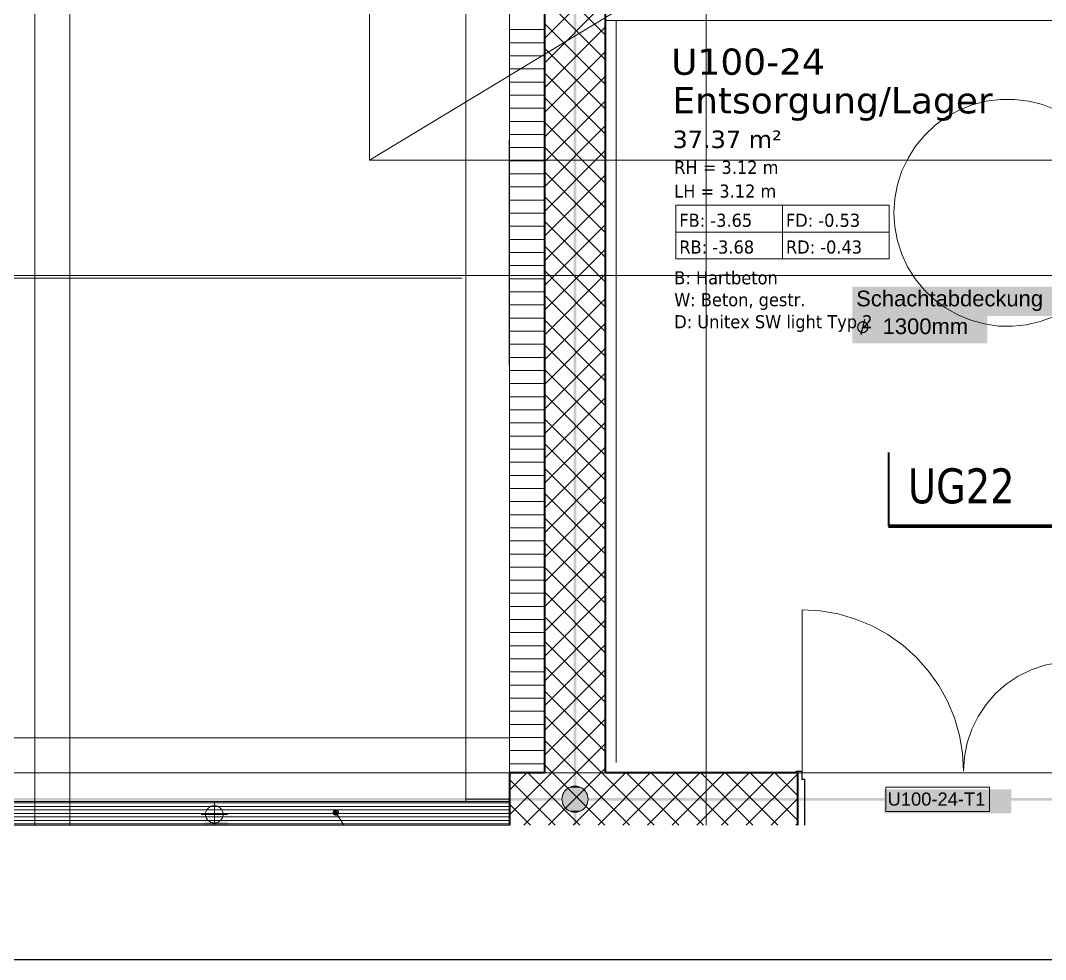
# Model space of a CAD drawing. Extents: x -1132 to 613, y -233 to 616.
# Drawn here: x -783.5 to -666.2, y -174.5 to -67 of the extents above; entities that cross this region are included whole.
import ezdxf
from ezdxf.lldxf.tags import DXFTag

# ---------------------------------------------------------------- set-up
doc = ezdxf.new("R2010")
doc.units = 0
doc.layers.get('0').update_dxf_attribs({"lineweight": 13})
for name, color, linetype, lineweight in [('A-____-NOTE-TEXT', 7, 'Continuous', 9), ('A-AREA-____-IDEN', 7, 'Continuous', 5), ('A-DETL-____-HDLN', 7, '_Verdeckte Linien_', 9), ('A-DETL-GENF-HDLN', 7, '_Verdeckte Linien_', 9), ('A-DOOR-____-IDEN', 7, 'Continuous', 5), ('A-DOOR-____-OTLN', 7, 'Continuous', 9), ('A-DOOR-FRAM-MCUT', 7, 'Continuous', 9), ('A-DOOR-OPNG-OTLN', 7, 'Continuous', 9), ('A-FLOR-____-OTLN', 7, 'Continuous', 9), ('A-FLOR-____-OVHD', 7, 'Strichpunkt - Fein', 9), ('A-GENM-____-OTLN', 7, 'Continuous', 9), ('A-WALL-____-MCUT', 7, 'Continuous', 35), ('A-WALL-____-PATT', 7, 'Continuous', 35), ('E-LITE-EQPM-OTLN', 7, 'Continuous', 9), ('M-EQPM-____-OTLN', 7, 'Continuous', 9), ('S-COLS-____-OTLN', 7, 'Continuous', 9), ('S-GRID-____-OTLN', 7, 'Continuous', 5), ('Text', 7, 'Continuous', 5)]:
    doc.layers.add(name, color=color, linetype=linetype, lineweight=lineweight)
doc.layers.add('EL01_WAN_Leitung_Potentialausgleich', color=1, linetype='fein_strichliert', lineweight=13, true_color=0xff0000)
doc.layers.add('G-____-____-SYMB', color=7, linetype='Strichpunkt - Weit', lineweight=5, true_color=0x008080)
doc.styles.get("Standard").update_dxf_attribs({"font": 'arial.ttf'})
tags = doc.linetypes.add('_Rasterlinie_', pattern=[0.375, 0.2, -0.05, 0.075, -0.05]).pattern_tags.tags
tags[10:11] = [DXFTag(74, 4), DXFTag(75, 0), DXFTag(340, '0'), DXFTag(46, 1.0), DXFTag(50, 0.0), DXFTag(44, 0.0), DXFTag(45, 0.0)]
tags[8:9] = [DXFTag(74, 4), DXFTag(75, 0), DXFTag(340, '0'), DXFTag(46, 1.0), DXFTag(50, 0.0), DXFTag(44, 0.0), DXFTag(45, 0.0)]
tags[6:7] = [DXFTag(74, 4), DXFTag(75, 0), DXFTag(340, '0'), DXFTag(46, 1.0), DXFTag(50, 0.0), DXFTag(44, 0.0), DXFTag(45, 0.0)]
tags[4:5] = [DXFTag(74, 4), DXFTag(75, 0), DXFTag(340, '0'), DXFTag(46, 1.0), DXFTag(50, 0.0), DXFTag(44, 0.0), DXFTag(45, 0.0)]
tags = doc.linetypes.add('_Schnittlinie_', pattern=[0.3, 0.15, -0.05, 0.05, -0.05]).pattern_tags.tags
tags[10:11] = [DXFTag(74, 4), DXFTag(75, 0), DXFTag(340, '0'), DXFTag(46, 1.0), DXFTag(50, 0.0), DXFTag(44, 0.0), DXFTag(45, 0.0)]
tags[8:9] = [DXFTag(74, 4), DXFTag(75, 0), DXFTag(340, '0'), DXFTag(46, 1.0), DXFTag(50, 0.0), DXFTag(44, 0.0), DXFTag(45, 0.0)]
tags[6:7] = [DXFTag(74, 4), DXFTag(75, 0), DXFTag(340, '0'), DXFTag(46, 1.0), DXFTag(50, 0.0), DXFTag(44, 0.0), DXFTag(45, 0.0)]
tags[4:5] = [DXFTag(74, 4), DXFTag(75, 0), DXFTag(340, '0'), DXFTag(46, 1.0), DXFTag(50, 0.0), DXFTag(44, 0.0), DXFTag(45, 0.0)]
tags = doc.linetypes.add('_Verdeckte Linien_', pattern=[0.15, 0.1, -0.05]).pattern_tags.tags
tags[6:7] = [DXFTag(74, 4), DXFTag(75, 0), DXFTag(340, '0'), DXFTag(46, 1.0), DXFTag(50, 0.0), DXFTag(44, 0.0), DXFTag(45, 0.0)]
tags[4:5] = [DXFTag(74, 4), DXFTag(75, 0), DXFTag(340, '0'), DXFTag(46, 1.0), DXFTag(50, 0.0), DXFTag(44, 0.0), DXFTag(45, 0.0)]
tags = doc.linetypes.add('fein_strichliert', pattern=[4, 1, -2, 1]).pattern_tags.tags
tags[8:9] = [DXFTag(74, 4), DXFTag(75, 0), DXFTag(340, '0'), DXFTag(46, 0.0), DXFTag(50, 0.0), DXFTag(44, 0.0), DXFTag(45, 0.0)]
tags[6:7] = [DXFTag(74, 4), DXFTag(75, 0), DXFTag(340, '0'), DXFTag(46, 0.0), DXFTag(50, 0.0), DXFTag(44, 0.0), DXFTag(45, 0.0)]
tags[4:5] = [DXFTag(74, 4), DXFTag(75, 0), DXFTag(340, '0'), DXFTag(46, 0.0), DXFTag(50, 0.0), DXFTag(44, 0.0), DXFTag(45, 0.0)]
tags = doc.linetypes.add('Strichpunkt - Fein', pattern=[0.2, 0.1, -0.05, 0, -0.05]).pattern_tags.tags
tags[10:11] = [DXFTag(74, 4), DXFTag(75, 0), DXFTag(340, '0'), DXFTag(46, 1.0), DXFTag(50, 0.0), DXFTag(44, 0.0), DXFTag(45, 0.0)]
tags[8:9] = [DXFTag(74, 4), DXFTag(75, 0), DXFTag(340, '0'), DXFTag(46, 1.0), DXFTag(50, 0.0), DXFTag(44, 0.0), DXFTag(45, 0.0)]
tags[6:7] = [DXFTag(74, 4), DXFTag(75, 0), DXFTag(340, '0'), DXFTag(46, 1.0), DXFTag(50, 0.0), DXFTag(44, 0.0), DXFTag(45, 0.0)]
tags[4:5] = [DXFTag(74, 4), DXFTag(75, 0), DXFTag(340, '0'), DXFTag(46, 1.0), DXFTag(50, 0.0), DXFTag(44, 0.0), DXFTag(45, 0.0)]
tags = doc.linetypes.add('Strichpunkt - Weit', pattern=[0.5, 0.2, -0.15, 0, -0.15]).pattern_tags.tags
tags[10:11] = [DXFTag(74, 4), DXFTag(75, 0), DXFTag(340, '0'), DXFTag(46, 1.0), DXFTag(50, 0.0), DXFTag(44, 0.0), DXFTag(45, 0.0)]
tags[8:9] = [DXFTag(74, 4), DXFTag(75, 0), DXFTag(340, '0'), DXFTag(46, 1.0), DXFTag(50, 0.0), DXFTag(44, 0.0), DXFTag(45, 0.0)]
tags[6:7] = [DXFTag(74, 4), DXFTag(75, 0), DXFTag(340, '0'), DXFTag(46, 1.0), DXFTag(50, 0.0), DXFTag(44, 0.0), DXFTag(45, 0.0)]
tags[4:5] = [DXFTag(74, 4), DXFTag(75, 0), DXFTag(340, '0'), DXFTag(46, 1.0), DXFTag(50, 0.0), DXFTag(44, 0.0), DXFTag(45, 0.0)]
tags = doc.linetypes.add('Öffnung Element 2', pattern=[0.2, 0.1, -0.1]).pattern_tags.tags
tags[6:7] = [DXFTag(74, 4), DXFTag(75, 0), DXFTag(340, '0'), DXFTag(46, 1.0), DXFTag(50, 0.0), DXFTag(44, 0.0), DXFTag(45, 0.0)]
tags[4:5] = [DXFTag(74, 4), DXFTag(75, 0), DXFTag(340, '0'), DXFTag(46, 1.0), DXFTag(50, 0.0), DXFTag(44, 0.0), DXFTag(45, 0.0)]

# ---------------------------------------------------------------- blocks, each defined once
blk = doc.blocks.new('Referenz-A0UJ2EK7XE', base_point=(-1124.08, -162.87))
at = {"layer": 'A-____-NOTE-TEXT', "color": 0, "linetype": 'Continuous', "lineweight": 5, "ltscale": 0.13}
for p, q in [((-761.98, -157.16), (-762.07, -157.25)), ((-761.88, -157.07), (-761.98, -157.16)), ((-761.77, -157), (-761.88, -157.07)), ((-761.66, -156.94), (-761.77, -157)), ((-761.53, -156.9), (-761.66, -156.94)), ((-761.4, -156.87), (-761.53, -156.9)), ((-761.27, -156.86), (-761.4, -156.87)), ((-761.27, -156.36), (-761.27, -159.1)), ((-761.14, -156.87), (-761.27, -156.86)), ((-761.02, -156.9), (-761.14, -156.87)), ((-760.89, -156.94), (-761.02, -156.9)), ((-760.77, -157), (-760.89, -156.94)), ((-760.67, -157.07), (-760.77, -157)), ((-760.57, -157.16), (-760.67, -157.07)), ((-760.48, -157.25), (-760.57, -157.16)), ((-762.77, -157.86), (-759.77, -157.86)), ((-762.24, -157.6), (-762.27, -157.73)), ((-762.27, -157.73), (-762.27, -157.86)), ((-762.27, -157.86), (-762.27, -157.99)), ((-762.27, -157.99), (-762.24, -158.12)), ((-762.2, -157.48), (-762.24, -157.6)), ((-762.24, -158.12), (-762.2, -158.25)), ((-762.14, -157.36), (-762.2, -157.48)), ((-762.2, -158.25), (-762.14, -158.36)), ((-762.07, -157.25), (-762.14, -157.36)), ((-760.41, -157.36), (-760.48, -157.25)), ((-760.35, -157.48), (-760.41, -157.36)), ((-760.41, -158.36), (-760.35, -158.25)), ((-760.31, -157.6), (-760.35, -157.48)), ((-760.35, -158.25), (-760.31, -158.12)), ((-760.28, -157.73), (-760.31, -157.6)), ((-760.31, -158.12), (-760.28, -157.99)), ((-760.27, -157.86), (-760.28, -157.73)), ((-760.28, -157.99), (-760.27, -157.86)), ((-762.14, -158.36), (-762.07, -158.47)), ((-762.07, -158.47), (-761.98, -158.57)), ((-761.98, -158.57), (-761.88, -158.66)), ((-761.88, -158.66), (-761.77, -158.73)), ((-761.77, -158.73), (-761.66, -158.79)), ((-761.66, -158.79), (-761.53, -158.83)), ((-761.53, -158.83), (-761.4, -158.85)), ((-761.4, -158.85), (-761.27, -158.86)), ((-761.27, -158.86), (-761.14, -158.85)), ((-761.14, -158.85), (-761.02, -158.83)), ((-761.02, -158.83), (-760.89, -158.79)), ((-760.89, -158.79), (-760.77, -158.73)), ((-760.77, -158.73), (-760.67, -158.66)), ((-760.67, -158.66), (-760.57, -158.57)), ((-760.57, -158.57), (-760.48, -158.47)), ((-760.48, -158.47), (-760.41, -158.36))]:
    blk.add_line(p, q, dxfattribs=at)
at = {"layer": 'A-____-NOTE-TEXT', "color": 7, "linetype": 'Continuous', "lineweight": 5, "ltscale": 0.13, "true_color": 0xffffff}
for points in [[(-762.44, -159.1), (-759.69, -159.1), (-762.44, -158.7)], [(-759.69, -159.1), (-762.44, -158.7), (-759.69, -158.7)]]:
    blk.add_solid(points, dxfattribs=at)
at = {"layer": 'A-AREA-____-IDEN', "color": 0, "linetype": 'Continuous', "ltscale": 0.13}
for p, q in [((-708.47, -88.17), (-684.07, -88.17)), ((-708.47, -94.29), (-708.47, -88.17)), ((-696.27, -88.17), (-696.27, -94.29)), ((-684.07, -88.17), (-684.07, -94.29)), ((-708.47, -91.23), (-684.07, -91.23)), ((-684.07, -94.29), (-708.47, -94.29))]:
    blk.add_line(p, q, dxfattribs=at)
at = {"layer": 'A-DETL-____-HDLN', "color": 0, "linetype": '_Verdeckte Linien_', "ltscale": 0.13}
for p, q in [((-743.51, 140.98), (-743.51, -83.02)), ((-777.81, -159.1), (-777.81, -49.02)), ((-743.51, -83.02), (-518.41, -83.02)), ((-846.11, -96.52), (-732.91, -96.52))]:
    blk.add_line(p, q, dxfattribs=at)
at = {"layer": 'A-DETL-GENF-HDLN', "color": 0, "linetype": '_Verdeckte Linien_', "ltscale": 0.13}
blk.add_line((-373.81, 140.98), (-743.51, -83.02), dxfattribs=at)
at = {"layer": 'A-DOOR-____-IDEN', "color": 0, "linetype": 'Continuous', "ltscale": 0.13}
for p, q in [((-684.43, -154.75), (-672.59, -154.75)), ((-684.43, -157.53), (-684.43, -154.75)), ((-672.59, -154.75), (-672.59, -157.53)), ((-672.59, -157.53), (-684.43, -157.53))]:
    blk.add_line(p, q, dxfattribs=at)
at = {"layer": 'A-DOOR-____-IDEN', "color": 7, "linetype": 'Continuous', "ltscale": 0.13, "true_color": 0xffffff}
for points in [[(-684.6, -157.75), (-670.06, -157.75), (-684.6, -154.99)], [(-670.06, -157.75), (-684.6, -154.99), (-670.06, -154.99)]]:
    blk.add_solid(points, dxfattribs=at)
at = {"layer": 'A-DOOR-____-OTLN', "color": 0, "linetype": 'Öffnung Element 2', "ltscale": 0.13}
for p, q in [((-664.64, -140.48), (-666.25, -140.8)), ((-667.81, -141.33), (-669.28, -142.05)), ((-666.25, -140.8), (-667.81, -141.33)), ((-670.65, -142.97), (-671.88, -144.05)), ((-669.28, -142.05), (-670.65, -142.97)), ((-671.88, -144.05), (-672.96, -145.28)), ((-672.96, -145.28), (-673.87, -146.65)), ((-673.87, -146.65), (-674.6, -148.12)), ((-674.6, -148.12), (-675.13, -149.67)), ((-675.13, -149.67), (-675.45, -151.28)), ((-675.45, -151.28), (-675.56, -152.92))]:
    blk.add_line(p, q, dxfattribs=at)
at = {"layer": 'A-DOOR-FRAM-MCUT', "color": 0, "linetype": 'Continuous', "ltscale": 0.13}
for p, q in [((-694.71, -153.12), (-694.71, -152.92)), ((-694.71, -152.92), (-694.01, -152.92)), ((-694.67, -152.96), (-694.67, -153.12)), ((-694.05, -152.96), (-694.67, -152.96)), ((-694.05, -153.86), (-694.05, -152.96)), ((-694.01, -152.92), (-694.01, -153.82)), ((-693.75, -153.86), (-694.05, -153.86)), ((-694.01, -153.82), (-693.71, -153.82)), ((-693.75, -159.1), (-693.75, -153.86)), ((-693.71, -153.82), (-693.71, -159.1))]:
    blk.add_line(p, q, dxfattribs=at)
at = {"layer": 'A-DOOR-OPNG-OTLN', "color": 0, "linetype": 'Continuous', "ltscale": 0.13}
for p, q in [((-694.01, -134.47), (-694.01, -152.92)), ((-691.94, -134.59), (-694.01, -134.47)), ((-689.9, -134.93), (-691.94, -134.59)), ((-687.91, -135.51), (-689.9, -134.93)), ((-686, -136.3), (-687.91, -135.51)), ((-684.19, -137.3), (-686, -136.3)), ((-682.5, -138.5), (-684.19, -137.3)), ((-680.96, -139.88), (-682.5, -138.5)), ((-679.58, -141.42), (-680.96, -139.88)), ((-678.38, -143.11), (-679.58, -141.42)), ((-677.38, -144.92), (-678.38, -143.11)), ((-676.59, -146.83), (-677.38, -144.92)), ((-676.02, -148.82), (-676.59, -146.83)), ((-675.67, -150.86), (-676.02, -148.82)), ((-675.56, -152.92), (-675.67, -150.86))]:
    blk.add_line(p, q, dxfattribs=at)
at = {"layer": 'A-FLOR-____-OTLN', "color": 0, "linetype": 'Continuous', "ltscale": 0.13}
for p, q in [((-671.34, -76.05), (-672.96, -76.26)), ((-669.71, -76.05), (-671.34, -76.05)), ((-668.09, -76.25), (-669.71, -76.05)), ((-676.06, -77.27), (-677.48, -78.05)), ((-674.54, -76.66), (-676.06, -77.27)), ((-672.96, -76.26), (-674.54, -76.66)), ((-666.51, -76.65), (-668.09, -76.25)), ((-665, -77.25), (-666.51, -76.65)), ((-677.48, -78.05), (-678.8, -79.01)), ((-678.8, -79.01), (-679.99, -80.13)), ((-679.99, -80.13), (-681.03, -81.39)), ((-681.03, -81.39), (-681.9, -82.76)), ((-681.9, -82.76), (-682.6, -84.24)), ((-682.6, -84.24), (-683.1, -85.79)), ((-683.1, -85.79), (-683.4, -87.39)), ((-683.4, -87.39), (-683.51, -89.02)), ((-683.51, -89.02), (-683.41, -90.63)), ((-683.41, -90.63), (-683.11, -92.22)), ((-683.11, -92.22), (-682.62, -93.75)), ((-682.62, -93.75), (-681.94, -95.21)), ((-681.94, -95.21), (-681.08, -96.58)), ((-681.08, -96.58), (-680.06, -97.83)), ((-680.06, -97.83), (-678.9, -98.95)), ((-678.9, -98.95), (-677.61, -99.91)), ((-677.61, -99.91), (-676.2, -100.71)), ((-676.2, -100.71), (-674.71, -101.32)), ((-674.71, -101.32), (-673.16, -101.75)), ((-673.16, -101.75), (-671.56, -101.98)), ((-671.56, -101.98), (-669.95, -102.01)), ((-669.95, -102.01), (-668.35, -101.84)), ((-668.35, -101.84), (-666.78, -101.48)), ((-666.78, -101.48), (-665.26, -100.92)), ((-694.51, -153.12), (-694.05, -153.12)), ((-694.01, -153.12), (-663.01, -153.12)), ((-845.61, -156.4), (-732.51, -156.4)), ((-732.51, -156.4), (-732.51, -156.12)), ((-732.51, -156.39), (-727.51, -156.39)), ((-732.51, -159.1), (-845.61, -159.1)), ((-732.51, -159.1), (-732.51, -159.1))]:
    blk.add_line(p, q, dxfattribs=at)
at = {"layer": 'A-FLOR-____-OVHD', "color": 0, "linetype": 'Strichpunkt - Fein', "ltscale": 0.13}
for p, q in [((-715.31, -151.92), (-715.31, -67.02)), ((-727.51, -149.12), (-850.61, -149.12)), ((-239.31, -153.12), (-1003.21, -153.12))]:
    blk.add_line(p, q, dxfattribs=at)
at = {"layer": 'A-GENM-____-OTLN', "color": 0, "linetype": 'Continuous', "ltscale": 0.13}
for p, q in [((-671.34, -76.05), (-672.96, -76.26)), ((-669.71, -76.05), (-671.34, -76.05)), ((-668.09, -76.25), (-669.71, -76.05)), ((-676.06, -77.27), (-677.48, -78.05)), ((-674.54, -76.66), (-676.06, -77.27)), ((-672.96, -76.26), (-674.54, -76.66)), ((-666.51, -76.65), (-668.09, -76.25)), ((-665, -77.25), (-666.51, -76.65)), ((-677.48, -78.05), (-678.8, -79.01)), ((-678.8, -79.01), (-679.99, -80.13)), ((-679.99, -80.13), (-681.03, -81.39)), ((-681.03, -81.39), (-681.9, -82.76)), ((-681.9, -82.76), (-682.6, -84.24)), ((-682.6, -84.24), (-683.1, -85.79)), ((-683.1, -85.79), (-683.4, -87.39)), ((-683.4, -87.39), (-683.51, -89.02)), ((-683.51, -89.02), (-683.41, -90.63)), ((-683.41, -90.63), (-683.11, -92.22)), ((-683.11, -92.22), (-682.62, -93.75)), ((-682.62, -93.75), (-681.94, -95.21)), ((-681.94, -95.21), (-681.08, -96.58)), ((-681.08, -96.58), (-680.06, -97.83)), ((-680.06, -97.83), (-678.9, -98.95)), ((-678.9, -98.95), (-677.61, -99.91)), ((-677.61, -99.91), (-676.2, -100.71)), ((-676.2, -100.71), (-674.71, -101.32)), ((-674.71, -101.32), (-673.16, -101.75)), ((-673.16, -101.75), (-671.56, -101.98)), ((-671.56, -101.98), (-669.95, -102.01)), ((-669.95, -102.01), (-668.35, -101.84)), ((-668.35, -101.84), (-666.78, -101.48)), ((-666.78, -101.48), (-665.26, -100.92))]:
    blk.add_line(p, q, dxfattribs=at)
at = {"layer": 'A-WALL-____-MCUT', "color": 0, "linetype": 'Continuous', "ltscale": 0.35}
for p, q in [((-723.51, 216.18), (-723.51, -153.12)), ((-716.51, -153.12), (-716.51, -63.02)), ((-723.51, -153.12), (-727.51, -153.12)), ((-727.51, -153.12), (-727.51, -159.1)), ((-694.51, -153.12), (-716.51, -153.12)), ((-694.51, -159.1), (-694.51, -153.12))]:
    blk.add_line(p, q, dxfattribs=at)
at = {"layer": 'A-WALL-____-MCUT', "color": 0, "linetype": 'Continuous', "lineweight": 9, "ltscale": 0.13}
for p, q in [((-727.51, 44.84), (-727.51, -153.12)), ((-716.51, -67.02), (-543.41, -67.02)), ((-723.51, -153.12), (-716.51, -153.12))]:
    blk.add_line(p, q, dxfattribs=at)
at = {"layer": 'A-WALL-____-PATT', "color": 0, "linetype": 'Continuous', "lineweight": 9, "ltscale": 0.13}
for p, q in [((-723.51, -69.07), (-717.46, -63.02)), ((-716.51, -68.7), (-722.18, -63.02)), ((-716.51, -71.52), (-723.51, -64.52)), ((-723.51, -71.9), (-716.51, -64.9)), ((-716.51, -74.35), (-723.51, -67.35)), ((-723.51, -74.73), (-716.51, -67.73)), ((-723.51, -68.07), (-727.51, -68.07)), ((-723.51, -69.57), (-727.51, -69.57)), ((-716.51, -77.18), (-723.51, -70.18)), ((-723.51, -71.07), (-727.51, -71.07)), ((-723.51, -77.56), (-716.51, -70.56)), ((-723.51, -72.57), (-727.51, -72.57)), ((-716.51, -80.01), (-723.51, -73.01)), ((-723.51, -80.39), (-716.51, -73.39)), ((-723.51, -74.07), (-727.51, -74.07)), ((-723.51, -75.57), (-727.51, -75.57)), ((-716.51, -82.84), (-723.51, -75.84)), ((-723.51, -83.21), (-716.51, -76.21)), ((-723.51, -77.07), (-727.51, -77.07)), ((-723.51, -78.57), (-727.51, -78.57)), ((-716.51, -85.67), (-723.51, -78.67)), ((-723.51, -86.04), (-716.51, -79.04)), ((-723.51, -80.07), (-727.51, -80.07)), ((-723.51, -81.57), (-727.51, -81.57)), ((-716.51, -88.5), (-723.51, -81.5)), ((-723.51, -88.87), (-716.51, -81.87)), ((-723.51, -83.07), (-727.51, -83.07)), ((-716.51, -91.32), (-723.51, -84.32)), ((-723.51, -84.57), (-727.51, -84.57)), ((-723.51, -91.7), (-716.51, -84.7)), ((-723.51, -86.07), (-727.51, -86.07)), ((-723.51, -87.57), (-727.51, -87.57)), ((-716.51, -94.15), (-723.51, -87.15)), ((-723.51, -94.53), (-716.51, -87.53)), ((-723.51, -89.07), (-727.51, -89.07)), ((-716.51, -96.98), (-723.51, -89.98)), ((-723.51, -90.57), (-727.51, -90.57)), ((-723.51, -97.36), (-716.51, -90.36)), ((-723.51, -92.07), (-727.51, -92.07)), ((-723.51, -93.57), (-727.51, -93.57)), ((-716.51, -99.81), (-723.51, -92.81)), ((-723.51, -100.18), (-716.51, -93.18)), ((-723.51, -95.07), (-727.51, -95.07)), ((-716.51, -102.64), (-723.51, -95.64)), ((-723.51, -103.01), (-716.51, -96.01)), ((-723.51, -96.57), (-727.51, -96.57)), ((-723.51, -98.07), (-727.51, -98.07)), ((-716.51, -105.47), (-723.51, -98.47)), ((-723.51, -99.57), (-727.51, -99.57)), ((-723.51, -105.84), (-716.51, -98.84)), ((-723.51, -101.07), (-727.51, -101.07)), ((-716.51, -108.29), (-723.51, -101.29)), ((-723.51, -108.67), (-716.51, -101.67)), ((-723.51, -102.57), (-727.51, -102.57)), ((-723.51, -104.07), (-727.51, -104.07)), ((-716.51, -111.12), (-723.51, -104.12)), ((-723.51, -111.5), (-716.51, -104.5)), ((-723.51, -105.57), (-727.51, -105.57)), ((-723.51, -107.07), (-727.51, -107.07)), ((-716.51, -113.95), (-723.51, -106.95)), ((-723.51, -114.33), (-716.51, -107.33)), ((-723.51, -108.57), (-727.51, -108.57)), ((-723.51, -110.07), (-727.51, -110.07)), ((-716.51, -116.78), (-723.51, -109.78)), ((-723.51, -117.15), (-716.51, -110.15)), ((-723.51, -111.57), (-727.51, -111.57)), ((-723.51, -113.07), (-727.51, -113.07)), ((-716.51, -119.61), (-723.51, -112.61)), ((-723.51, -119.98), (-716.51, -112.98)), ((-723.51, -114.57), (-727.51, -114.57)), ((-723.51, -116.07), (-727.51, -116.07)), ((-716.51, -122.44), (-723.51, -115.44)), ((-723.51, -122.81), (-716.51, -115.81)), ((-723.51, -117.57), (-727.51, -117.57)), ((-716.51, -125.26), (-723.51, -118.26)), ((-723.51, -119.07), (-727.51, -119.07)), ((-723.51, -125.64), (-716.51, -118.64)), ((-723.51, -120.57), (-727.51, -120.57)), ((-716.51, -128.09), (-723.51, -121.09)), ((-723.51, -128.47), (-716.51, -121.47)), ((-723.51, -122.07), (-727.51, -122.07)), ((-723.51, -123.57), (-727.51, -123.57)), ((-716.51, -130.92), (-723.51, -123.92)), ((-723.51, -131.3), (-716.51, -124.3)), ((-723.51, -125.07), (-727.51, -125.07)), ((-723.51, -126.57), (-727.51, -126.57)), ((-716.51, -133.75), (-723.51, -126.75)), ((-723.51, -134.13), (-716.51, -127.13)), ((-723.51, -128.07), (-727.51, -128.07)), ((-723.51, -129.57), (-727.51, -129.57)), ((-716.51, -136.58), (-723.51, -129.58)), ((-723.51, -136.95), (-716.51, -129.95)), ((-723.51, -131.07), (-727.51, -131.07)), ((-716.51, -139.41), (-723.51, -132.41)), ((-723.51, -132.57), (-727.51, -132.57)), ((-723.51, -139.78), (-716.51, -132.78)), ((-723.51, -134.07), (-727.51, -134.07)), ((-723.51, -135.57), (-727.51, -135.57)), ((-716.51, -142.24), (-723.51, -135.24)), ((-723.51, -142.61), (-716.51, -135.61)), ((-723.51, -137.07), (-727.51, -137.07)), ((-716.51, -145.06), (-723.51, -138.06)), ((-723.51, -138.57), (-727.51, -138.57)), ((-723.51, -145.44), (-716.51, -138.44)), ((-723.51, -140.07), (-727.51, -140.07)), ((-723.51, -141.57), (-727.51, -141.57)), ((-716.51, -147.89), (-723.51, -140.89)), ((-723.51, -148.27), (-716.51, -141.27)), ((-723.51, -143.07), (-727.51, -143.07)), ((-716.51, -150.72), (-723.51, -143.72)), ((-723.51, -151.1), (-716.51, -144.1)), ((-723.51, -144.57), (-727.51, -144.57)), ((-723.51, -146.07), (-727.51, -146.07)), ((-716.93, -153.12), (-723.51, -146.55)), ((-723.51, -147.57), (-727.51, -147.57)), ((-722.7, -153.12), (-716.51, -146.92)), ((-723.51, -149.07), (-727.51, -149.07)), ((-719.76, -153.12), (-723.51, -149.38)), ((-719.88, -153.12), (-716.51, -149.75)), ((-723.51, -150.57), (-727.51, -150.57)), ((-723.51, -152.07), (-727.51, -152.07)), ((-722.59, -153.12), (-723.51, -152.21)), ((-727.51, -155.1), (-725.53, -153.12)), ((-723.51, -155.03), (-725.42, -153.12)), ((-723.51, -153.92), (-722.7, -153.12)), ((-723.51, -156.75), (-719.88, -153.12)), ((-723.03, -159.1), (-717.05, -153.12)), ((-716.61, -159.1), (-722.59, -153.12)), ((-720.2, -159.1), (-714.22, -153.12)), ((-713.78, -159.1), (-719.76, -153.12)), ((-717.37, -159.1), (-711.39, -153.12)), ((-717.05, -153.12), (-716.51, -152.58)), ((-710.95, -159.1), (-716.93, -153.12)), ((-714.54, -159.1), (-708.56, -153.12)), ((-708.12, -159.1), (-714.1, -153.12)), ((-711.71, -159.1), (-705.73, -153.12)), ((-705.29, -159.1), (-711.28, -153.12)), ((-708.89, -159.1), (-702.9, -153.12)), ((-702.47, -159.1), (-708.45, -153.12)), ((-706.06, -159.1), (-700.08, -153.12)), ((-699.64, -159.1), (-705.62, -153.12)), ((-703.23, -159.1), (-697.25, -153.12)), ((-696.81, -159.1), (-702.79, -153.12)), ((-700.4, -159.1), (-694.51, -153.21)), ((-694.51, -158.58), (-699.96, -153.12)), ((-694.51, -155.75), (-697.13, -153.12)), ((-723.51, -157.86), (-727.51, -153.86)), ((-727.51, -157.92), (-723.51, -153.92)), ((-719.44, -159.1), (-723.51, -155.03)), ((-725.09, -159.1), (-727.51, -156.69)), ((-725.86, -159.1), (-723.51, -156.75)), ((-697.57, -159.1), (-694.51, -156.04)), ((-722.27, -159.1), (-723.51, -157.86)), ((-694.74, -159.1), (-694.51, -158.87))]:
    blk.add_line(p, q, dxfattribs=at)
at = {"layer": 'E-LITE-EQPM-OTLN', "color": 0, "linetype": 'Continuous', "ltscale": 0.13}
for p, q in [((-727.55, -80.67), (-727.51, -80.67)), ((-727.55, -80.67), (-727.51, -80.67)), ((-727.55, -80.67), (-727.55, -106.46)), ((-727.55, -81.06), (-727.55, -80.67)), ((-727.51, -81.06), (-727.55, -81.06)), ((-727.55, -81.06), (-727.55, -106.06)), ((-727.51, -81.06), (-727.55, -81.06)), ((-727.55, -106.06), (-727.55, -81.06)), ((-727.55, -81.06), (-727.55, -106.06)), ((-727.51, -106.06), (-727.55, -106.06)), ((-727.55, -106.46), (-727.55, -106.06)), ((-727.55, -106.06), (-727.51, -106.06)), ((-727.55, -106.46), (-727.51, -106.46)), ((-727.51, -106.46), (-727.55, -106.46))]:
    blk.add_line(p, q, dxfattribs=at)
at = {"layer": 'G-____-____-SYMB', "color": 0, "linetype": 'Continuous', "lineweight": 40, "ltscale": 0.4}
blk.add_line((-684.15, -116.45), (-684.15, -124.88), dxfattribs=at)
at = {"layer": 'G-____-____-SYMB', "color": 0, "linetype": '_Schnittlinie_', "lineweight": 70, "ltscale": 0.7}
blk.add_line((-684.15, -124.88), (-664.02, -124.88), dxfattribs=at)
at = {"layer": 'M-EQPM-____-OTLN', "color": 0, "linetype": 'Continuous', "ltscale": 0.13}
for p, q in [((-850.61, -156.55), (-727.51, -156.55)), ((-850.61, -156.95), (-727.51, -156.95)), ((-727.51, -156.39), (-732.51, -156.39)), ((-732.51, -156.39), (-727.51, -156.39)), ((-727.51, -156.4), (-732.51, -156.4)), ((-850.61, -157.35), (-727.51, -157.35)), ((-850.61, -157.75), (-727.51, -157.75)), ((-850.61, -158.15), (-727.51, -158.15)), ((-850.61, -158.55), (-727.51, -158.55)), ((-850.61, -158.95), (-727.51, -158.95)), ((-850.61, -159.1), (-727.51, -159.1))]:
    blk.add_line(p, q, dxfattribs=at)
at = {"layer": 'S-COLS-____-OTLN', "color": 0, "linetype": 'Continuous', "ltscale": 0.13}
for p, q in [((-732.51, 26.83), (-732.51, -96.83)), ((-732.51, -96.83), (-732.51, -156.12)), ((-732.51, -156.12), (-727.51, -156.12))]:
    blk.add_line(p, q, dxfattribs=at)
at = {"layer": 'S-GRID-____-OTLN', "color": 0, "linetype": '_Rasterlinie_', "ltscale": 0.13}
for p, q in [((-781.81, -159.1), (-781.81, 585.98)), ((-705.01, -159.1), (-705.01, 585.98)), ((-1115.8, -96.22), (95.18, -96.22))]:
    blk.add_line(p, q, dxfattribs=at)
at = {"layer": 'Text', "color": 0, "linetype": 'Continuous', "ltscale": 0.13}
for p, q in [((-747.66, -157.57), (-747.67, -157.6)), ((-747.67, -157.6), (-747.67, -157.64)), ((-747.67, -157.64), (-747.67, -157.68)), ((-747.67, -157.68), (-747.66, -157.72)), ((-747.65, -157.53), (-747.66, -157.57)), ((-747.66, -157.72), (-747.65, -157.76)), ((-747.63, -157.49), (-747.65, -157.53)), ((-747.65, -157.76), (-747.63, -157.79)), ((-747.61, -157.46), (-747.63, -157.49)), ((-747.63, -157.79), (-747.61, -157.83)), ((-747.59, -157.43), (-747.61, -157.46)), ((-747.61, -157.83), (-747.59, -157.86)), ((-747.56, -157.41), (-747.59, -157.43)), ((-747.59, -157.86), (-747.56, -157.88)), ((-747.52, -157.38), (-747.56, -157.41)), ((-747.56, -157.88), (-747.52, -157.9)), ((-747.49, -157.37), (-747.52, -157.38)), ((-747.52, -157.9), (-747.49, -157.92)), ((-747.45, -157.35), (-747.49, -157.37)), ((-747.49, -157.92), (-747.45, -157.93)), ((-747.41, -157.35), (-747.45, -157.35)), ((-747.45, -157.93), (-747.41, -157.94)), ((-747.37, -157.34), (-747.41, -157.35)), ((-747.41, -157.94), (-747.37, -157.94)), ((-747.33, -157.35), (-747.37, -157.34)), ((-747.37, -157.64), (-746.46, -159.1)), ((-747.37, -157.94), (-747.33, -157.94)), ((-747.3, -157.35), (-747.33, -157.35)), ((-747.33, -157.94), (-747.3, -157.93)), ((-747.26, -157.37), (-747.3, -157.35)), ((-747.3, -157.93), (-747.26, -157.92)), ((-747.22, -157.38), (-747.26, -157.37)), ((-747.26, -157.92), (-747.22, -157.9)), ((-747.19, -157.41), (-747.22, -157.38)), ((-747.22, -157.9), (-747.19, -157.88)), ((-747.16, -157.43), (-747.19, -157.41)), ((-747.19, -157.88), (-747.16, -157.86)), ((-747.13, -157.46), (-747.16, -157.43)), ((-747.16, -157.86), (-747.13, -157.83)), ((-747.11, -157.49), (-747.13, -157.46)), ((-747.13, -157.83), (-747.11, -157.79)), ((-747.1, -157.53), (-747.11, -157.49)), ((-747.11, -157.79), (-747.1, -157.76)), ((-747.08, -157.57), (-747.1, -157.53)), ((-747.1, -157.76), (-747.08, -157.72)), ((-747.08, -157.6), (-747.08, -157.57)), ((-747.07, -157.64), (-747.08, -157.6)), ((-747.08, -157.68), (-747.07, -157.64)), ((-747.08, -157.72), (-747.08, -157.68))]:
    blk.add_line(p, q, dxfattribs=at)
at = {"layer": 'Text', "color": 7, "linetype": 'Continuous', "ltscale": 0.13, "true_color": 0xffffff}
for points in [[(-688.28, -100.82), (-661.08, -100.82), (-688.28, -97.48)], [(-661.08, -100.82), (-688.28, -97.48), (-661.08, -97.48)], [(-688.28, -103.96), (-684.89, -103.96), (-688.28, -100.66)], [(-684.89, -103.96), (-688.28, -100.66), (-684.89, -100.66)], [(-686.23, -103.97), (-672.82, -103.97), (-686.23, -100.66)], [(-672.82, -103.97), (-686.23, -100.66), (-672.82, -100.66)]]:
    blk.add_solid(points, dxfattribs=at)
at = {"layer": 'Text', "color": 0, "linetype": 'Continuous', "ltscale": 0.13}
for points in [[(-747.66, -157.6), (-747.67, -157.6), (-747.66, -157.55)], [(-747.67, -157.64), (-747.67, -157.64), (-747.67, -157.6)], [(-747.66, -157.69), (-747.67, -157.69), (-747.67, -157.6)], [(-747.66, -157.74), (-747.66, -157.6), (-747.67, -157.6)], [(-747.67, -157.69), (-747.67, -157.64), (-747.67, -157.64)], [(-747.66, -157.74), (-747.66, -157.69), (-747.67, -157.69)], [(-747.64, -157.55), (-747.66, -157.55), (-747.64, -157.51)], [(-747.64, -157.74), (-747.66, -157.74), (-747.66, -157.55)], [(-747.64, -157.78), (-747.64, -157.55), (-747.66, -157.55)], [(-747.64, -157.78), (-747.64, -157.74), (-747.66, -157.74)], [(-747.62, -157.51), (-747.64, -157.51), (-747.62, -157.47)], [(-747.62, -157.78), (-747.64, -157.78), (-747.64, -157.51)], [(-747.62, -157.82), (-747.62, -157.51), (-747.64, -157.51)], [(-747.62, -157.82), (-747.62, -157.78), (-747.64, -157.78)], [(-747.59, -157.47), (-747.62, -157.47), (-747.59, -157.43)], [(-747.59, -157.82), (-747.62, -157.82), (-747.62, -157.47)], [(-747.59, -157.86), (-747.59, -157.47), (-747.62, -157.47)], [(-747.59, -157.86), (-747.59, -157.82), (-747.62, -157.82)], [(-747.55, -157.43), (-747.59, -157.43), (-747.55, -157.4)], [(-747.55, -157.86), (-747.59, -157.86), (-747.59, -157.43)], [(-747.55, -157.89), (-747.55, -157.43), (-747.59, -157.43)], [(-747.55, -157.89), (-747.55, -157.86), (-747.59, -157.86)], [(-747.51, -157.4), (-747.55, -157.4), (-747.51, -157.38)], [(-747.51, -157.89), (-747.55, -157.89), (-747.55, -157.4)], [(-747.51, -157.91), (-747.51, -157.4), (-747.55, -157.4)], [(-747.51, -157.91), (-747.51, -157.89), (-747.55, -157.89)], [(-747.47, -157.38), (-747.51, -157.38), (-747.47, -157.36)], [(-747.47, -157.91), (-747.51, -157.91), (-747.51, -157.38)], [(-747.47, -157.93), (-747.47, -157.38), (-747.51, -157.38)], [(-747.47, -157.93), (-747.47, -157.91), (-747.51, -157.91)], [(-747.42, -157.36), (-747.47, -157.36), (-747.42, -157.35)], [(-747.42, -157.93), (-747.47, -157.93), (-747.47, -157.36)], [(-747.42, -157.94), (-747.42, -157.36), (-747.47, -157.36)], [(-747.42, -157.94), (-747.42, -157.93), (-747.47, -157.93)], [(-747.37, -157.35), (-747.42, -157.35), (-747.37, -157.34)], [(-747.37, -157.94), (-747.42, -157.94), (-747.42, -157.35)], [(-747.37, -157.94), (-747.37, -157.35), (-747.42, -157.35)], [(-747.37, -157.94), (-747.37, -157.94), (-747.42, -157.94)], [(-747.33, -157.94), (-747.37, -157.94), (-747.37, -157.34)], [(-747.33, -157.35), (-747.37, -157.35), (-747.37, -157.34)], [(-747.33, -157.94), (-747.33, -157.35), (-747.37, -157.35)], [(-747.37, -157.94), (-747.33, -157.94), (-747.37, -157.94)], [(-747.28, -157.93), (-747.33, -157.93), (-747.33, -157.35)], [(-747.28, -157.36), (-747.33, -157.36), (-747.33, -157.35)], [(-747.28, -157.93), (-747.28, -157.36), (-747.33, -157.36)], [(-747.33, -157.94), (-747.28, -157.93), (-747.33, -157.93)], [(-747.24, -157.91), (-747.28, -157.91), (-747.28, -157.36)], [(-747.24, -157.38), (-747.28, -157.38), (-747.28, -157.36)], [(-747.24, -157.91), (-747.24, -157.38), (-747.28, -157.38)], [(-747.28, -157.93), (-747.24, -157.91), (-747.28, -157.91)], [(-747.2, -157.89), (-747.24, -157.89), (-747.24, -157.38)], [(-747.2, -157.4), (-747.23, -157.4), (-747.24, -157.38)], [(-747.24, -157.91), (-747.2, -157.89), (-747.24, -157.89)], [(-747.2, -157.89), (-747.2, -157.4), (-747.23, -157.4)], [(-747.16, -157.86), (-747.2, -157.86), (-747.2, -157.4)], [(-747.16, -157.43), (-747.19, -157.43), (-747.2, -157.4)], [(-747.2, -157.89), (-747.16, -157.86), (-747.2, -157.86)], [(-747.16, -157.86), (-747.16, -157.43), (-747.19, -157.43)], [(-747.13, -157.82), (-747.16, -157.82), (-747.16, -157.43)], [(-747.13, -157.47), (-747.16, -157.47), (-747.16, -157.43)], [(-747.13, -157.82), (-747.13, -157.47), (-747.16, -157.47)], [(-747.16, -157.86), (-747.13, -157.82), (-747.16, -157.82)], [(-747.11, -157.78), (-747.13, -157.78), (-747.13, -157.47)], [(-747.11, -157.51), (-747.13, -157.51), (-747.13, -157.47)], [(-747.11, -157.78), (-747.11, -157.51), (-747.13, -157.51)], [(-747.13, -157.82), (-747.11, -157.78), (-747.13, -157.78)], [(-747.09, -157.74), (-747.11, -157.74), (-747.11, -157.51)], [(-747.09, -157.55), (-747.1, -157.55), (-747.11, -157.51)], [(-747.11, -157.78), (-747.09, -157.74), (-747.11, -157.74)], [(-747.09, -157.74), (-747.09, -157.55), (-747.1, -157.55)], [(-747.08, -157.69), (-747.09, -157.69), (-747.09, -157.55)], [(-747.08, -157.6), (-747.08, -157.6), (-747.09, -157.55)], [(-747.09, -157.74), (-747.08, -157.69), (-747.09, -157.69)], [(-747.08, -157.69), (-747.08, -157.6), (-747.08, -157.6)], [(-747.07, -157.64), (-747.08, -157.64), (-747.08, -157.6)], [(-747.08, -157.69), (-747.07, -157.64), (-747.08, -157.64)]]:
    blk.add_solid(points, dxfattribs=at)
at = {"layer": 'A-AREA-____-IDEN', "color": 0, "linetype": 'Continuous', "ltscale": 0.13, "attachment_point": 1}
for s, insert, char_height in [('{\\fVerdana;U100-24}', (-709, -70.23), 3), ('{\\fVerdana;Entsorgung/Lager}', (-708.86, -74.65), 3), ('{\\fVerdana;37.37 m²}', (-708.85, -79.62), 2), ('{\\W0.9;\\fVerdana;RH = 3.12 m}', (-708.65, -83.07), 1.5), ('{\\W0.9;\\fVerdana;LH = 3.12 m}', (-708.65, -85.79), 1.5), ('{\\W0.9;\\fVerdana;FB: -3.65}', (-708.07, -89.13), 1.5), ('{\\W0.9;\\fVerdana;FD: -0.53}', (-695.87, -89.13), 1.5), ('{\\W0.9;\\fVerdana;RB: -3.68}', (-708.07, -92.19), 1.5), ('{\\W0.9;\\fVerdana;RD: -0.43}', (-695.87, -92.19), 1.5), ('{\\W0.9;\\fVerdana;B: Hartbeton}', (-708.65, -95.71), 1.5), ('{\\W0.9;\\fVerdana;W: Beton, gestr.}', (-708.65, -98.22), 1.5), ('{\\W0.9;\\fVerdana;D: Unitex SW light Typ 2}', (-708.65, -100.74), 1.5)]:
    blk.add_mtext(s, dxfattribs=dict(at, insert=insert, char_height=char_height))
at = {"layer": 'A-DOOR-____-IDEN', "color": 0, "linetype": 'Continuous', "ltscale": 0.13, "insert": (-684.23, -155.36), "char_height": 1.5, "attachment_point": 1}
blk.add_mtext('{\\fArial;U100-24-T1}', dxfattribs=at)
at = {"layer": 'G-____-____-SYMB', "color": 0, "linetype": 'Continuous', "ltscale": 0.13, "insert": (-681.9, -118.27), "char_height": 4, "attachment_point": 1}
blk.add_mtext('{\\W0.8;\\fVerdana;UG22}', dxfattribs=at)
at = {"layer": 'Text', "color": 0, "linetype": 'Continuous', "ltscale": 0.13, "char_height": 1.8, "attachment_point": 1}
for s, insert in [('{\\fArial;Schachtabdeckung}', (-687.83, -97.93)), ('{\\fSegoe UI Symbol;⌀}', (-687.83, -101.11)), ('{\\fArial;1300mm}', (-684.8, -101.11))]:
    blk.add_mtext(s, dxfattribs=dict(at, insert=insert))
blk = doc.blocks.new('Anschlusspunkt-A0UJ2ELHXE', base_point=(-721.5, -157.63))
at = {"color": 0, "linetype": 'ByBlock', "lineweight": -2, "ltscale": 0.13}
for p, q in [((-720.58, -154.74), (-720.75, -154.83)), ((-720.39, -154.68), (-720.58, -154.74)), ((-720.2, -154.64), (-720.39, -154.68)), ((-720, -154.63), (-720.2, -154.64)), ((-719.81, -154.64), (-720, -154.63)), ((-719.62, -154.68), (-719.81, -154.64)), ((-719.43, -154.74), (-719.62, -154.68)), ((-719.25, -154.83), (-719.43, -154.74)), ((-721.49, -155.93), (-721.5, -156.13)), ((-721.45, -155.74), (-721.49, -155.93)), ((-721.39, -155.55), (-721.45, -155.74)), ((-721.3, -155.38), (-721.39, -155.55)), ((-721.19, -155.21), (-721.3, -155.38)), ((-721.06, -155.07), (-721.19, -155.21)), ((-720.92, -154.94), (-721.06, -155.07)), ((-720.75, -154.83), (-720.92, -154.94)), ((-719.09, -154.94), (-719.25, -154.83)), ((-718.94, -155.07), (-719.09, -154.94)), ((-718.81, -155.21), (-718.94, -155.07)), ((-718.71, -155.38), (-718.81, -155.21)), ((-718.62, -155.55), (-718.71, -155.38)), ((-718.56, -155.74), (-718.62, -155.55)), ((-718.52, -155.93), (-718.56, -155.74)), ((-718.5, -156.13), (-718.52, -155.93)), ((-721.5, -156.13), (-721.49, -156.32)), ((-721.49, -156.32), (-721.45, -156.52)), ((-721.45, -156.52), (-721.39, -156.7)), ((-721.39, -156.7), (-721.3, -156.88)), ((-721.3, -156.88), (-721.19, -157.04)), ((-721.19, -157.04), (-721.06, -157.19)), ((-718.94, -157.19), (-718.81, -157.04)), ((-718.81, -157.04), (-718.71, -156.88)), ((-718.71, -156.88), (-718.62, -156.7)), ((-718.62, -156.7), (-718.56, -156.52)), ((-718.56, -156.52), (-718.52, -156.32)), ((-718.52, -156.32), (-718.5, -156.13)), ((-721.06, -157.19), (-720.92, -157.32)), ((-720.92, -157.32), (-720.75, -157.43)), ((-720.75, -157.43), (-720.58, -157.51)), ((-720.58, -157.51), (-720.39, -157.58)), ((-720.39, -157.58), (-720.2, -157.61)), ((-720.2, -157.61), (-720, -157.63)), ((-720, -157.63), (-719.81, -157.61)), ((-719.81, -157.61), (-719.62, -157.58)), ((-719.62, -157.58), (-719.43, -157.51)), ((-719.43, -157.51), (-719.25, -157.43)), ((-719.25, -157.43), (-719.09, -157.32)), ((-719.09, -157.32), (-718.94, -157.19))]:
    blk.add_line(p, q, dxfattribs=at)
for points in [[(-719.25, -154.84), (-720.77, -154.84), (-719.27, -154.82)], [(-720.77, -154.84), (-719.27, -154.82), (-720.73, -154.82)], [(-719.27, -154.82), (-720.73, -154.82), (-719.61, -154.68)], [(-720.73, -154.82), (-719.61, -154.68), (-720.41, -154.68)], [(-719.61, -154.68), (-720.41, -154.68), (-719.64, -154.67)], [(-720.41, -154.68), (-719.64, -154.67), (-720.34, -154.67)], [(-719.64, -154.67), (-720.34, -154.67), (-720.03, -154.63)], [(-718.5, -156.13), (-721.5, -156.13), (-718.56, -155.74)], [(-721.5, -156.13), (-718.56, -155.74), (-721.45, -155.74)], [(-718.56, -155.74), (-721.45, -155.74), (-718.7, -155.38)], [(-721.45, -155.74), (-718.7, -155.38), (-721.31, -155.38)], [(-718.56, -155.74), (-721.45, -155.74), (-718.56, -155.74)], [(-721.45, -155.74), (-718.56, -155.74), (-721.45, -155.74)], [(-718.7, -155.38), (-721.31, -155.38), (-718.71, -155.37)], [(-721.31, -155.38), (-718.71, -155.37), (-721.3, -155.37)], [(-718.71, -155.37), (-721.3, -155.37), (-718.94, -155.08)], [(-721.3, -155.37), (-718.94, -155.08), (-721.07, -155.08)], [(-718.94, -155.08), (-721.07, -155.08), (-718.95, -155.06)], [(-721.07, -155.08), (-718.95, -155.06), (-721.05, -155.06)], [(-718.95, -155.06), (-721.05, -155.06), (-719.25, -154.84)], [(-721.05, -155.06), (-719.25, -154.84), (-720.77, -154.84)], [(-721.45, -156.51), (-718.5, -156.13), (-721.5, -156.13)], [(-718.56, -156.51), (-721.45, -156.51), (-718.5, -156.13)], [(-718.56, -156.52), (-721.45, -156.52), (-718.56, -156.51)], [(-721.45, -156.52), (-718.56, -156.51), (-721.45, -156.51)], [(-721.31, -156.87), (-718.56, -156.52), (-721.45, -156.52)], [(-718.7, -156.87), (-721.31, -156.87), (-718.56, -156.52)], [(-721.3, -156.88), (-718.7, -156.87), (-721.31, -156.87)], [(-718.71, -156.88), (-721.3, -156.88), (-718.7, -156.87)], [(-721.07, -157.18), (-718.71, -156.88), (-721.3, -156.88)], [(-718.94, -157.18), (-721.07, -157.18), (-718.71, -156.88)], [(-721.05, -157.2), (-718.94, -157.18), (-721.07, -157.18)], [(-718.95, -157.2), (-721.05, -157.2), (-718.94, -157.18)], [(-720.77, -157.42), (-718.95, -157.2), (-721.05, -157.2)], [(-719.25, -157.42), (-720.77, -157.42), (-718.95, -157.2)], [(-720.73, -157.43), (-719.25, -157.42), (-720.77, -157.42)], [(-719.27, -157.43), (-720.73, -157.43), (-719.25, -157.42)], [(-720.41, -157.57), (-719.27, -157.43), (-720.73, -157.43)], [(-719.61, -157.57), (-720.41, -157.57), (-719.27, -157.43)], [(-720.34, -157.58), (-719.61, -157.57), (-720.41, -157.57)], [(-719.64, -157.58), (-720.34, -157.58), (-719.61, -157.57)], [(-720.03, -157.63), (-719.64, -157.58), (-720.34, -157.58)]]:
    blk.add_solid(points, dxfattribs=at)

msp = doc.modelspace()

# ---------------------------------------------------------------- linework, layer by layer
at = {"color": 0, "linetype": 'ByBlock', "lineweight": -2, "ltscale": 0.13}
msp.add_line((-1132.42, -174.47), (607.58, -174.47), dxfattribs=at)
at = {"layer": 'EL01_WAN_Leitung_Potentialausgleich', "linetype": 'ByBlock', "ltscale": 0.13}
for points in [[(-720.15, -159.1), (-719.85, -159.1), (-720.15, 512.98)], [(-719.85, -159.1), (-720.15, 512.98), (-719.85, 512.98)], [(-1085.3, -156.28), (48.2, -156.28), (-1085.3, -155.98)], [(48.2, -156.28), (-1085.3, -155.98), (48.2, -155.98)]]:
    msp.add_solid(points, dxfattribs=at)

# ---------------------------------------------------------------- block references
at = {"color": 9, "lineweight": 25, "ltscale": 0.25, "true_color": 0xc0c0c0}
msp.add_blockref('Referenz-A0UJ2EK7XE', (-1124.08, -162.87), dxfattribs=at)
at = {"layer": 'EL01_WAN_Leitung_Potentialausgleich', "linetype": 'ByBlock', "ltscale": 0.13}
msp.add_blockref('Anschlusspunkt-A0UJ2ELHXE', (-721.5, -157.63), dxfattribs=at)

doc.saveas('drawing.dxf')
